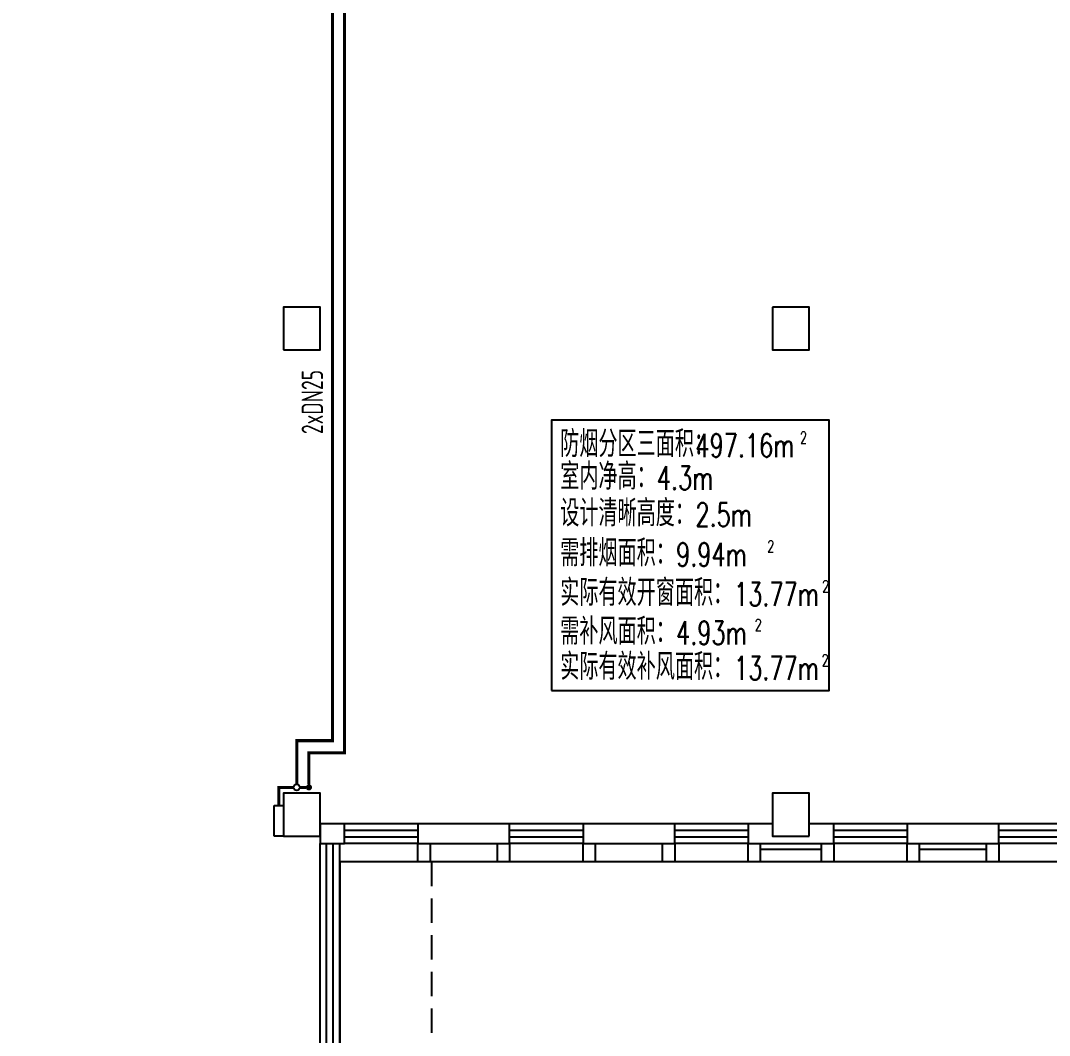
# Model space of a CAD drawing. Extents: x 2297255 to 2381355, y -608375 to -364775.
# Drawn here: x 2344244 to 2361073, y -464104 to -447510 of the extents above; entities that cross this region are included whole.
import ezdxf

# ---------------------------------------------------------------- set-up
doc = ezdxf.new("R2010")
doc.units = 0
doc.header["$LTSCALE"] = 1000
doc.header["$MEASUREMENT"] = 0
doc.linetypes.add('_DASH', pattern=[0.6, 0.4, -0.2])
doc.linetypes.add('DASH', pattern=[0.35, 0.25, -0.1])
for name, color, linetype in [('COLUMN', 9, 'Continuous'), ('CURTWALL', 4, 'Continuous'), ('EQ-采暖分集水器', 7, 'Continuous'), ('PIPE-暖供水', 3, 'Continuous'), ('PIPE-暖回水', 2, 'DASH'), ('TH_TEXT', 7, 'Continuous'), ('VPIPE-暖回水', 2, 'Continuous'), ('WALL', 9, 'Continuous'), ('WINDOW', 4, 'Continuous'), ('排烟计算', 55, 'Continuous')]:
    doc.layers.add(name, color=color, linetype=linetype)
doc.styles.add('_TCH_DIM', font='SIMPLEX', dxfattribs={"bigfont": 'GBCBIG'})
doc.styles.add('TSSD_Rein', font='Tssdeng.shx', dxfattribs={"width": 0.7, "bigfont": 'hztxt.shx'})

# ---------------------------------------------------------------- blocks, each defined once
blk = doc.blocks.new('_FZHK')
blk.add_lwpolyline([(-0.5, -0.5), (0.5, -0.5), (0.5, 0.5), (-0.5, 0.5)], close=True)
blk = doc.blocks.new('$WINLIB2D$00000001')
at = {"color": 0}
for points in [[(-0.5, 0.5), (-0.5, -0.5)], [(-0.5, 0.5), (0.5, 0.5)], [(0.5, -0.5), (0.5, 0.5)], [(0.5, 0.167), (-0.5, 0.167)], [(0.5, -0.167), (-0.5, -0.167)], [(-0.5, -0.5), (0.5, -0.5)]]:
    blk.add_lwpolyline(points, dxfattribs=at)
blk = doc.blocks.new('A$C5D18424C')
at = {"color": 4, "linetype": '_DASH'}
blk.add_lwpolyline([(1820, 2640), (1820, -4760), (-42420, -4760), (-42420, 26530), (-24720, 26530)], dxfattribs=at)
for points in [[(320, 2640), (320, -3260), (-40920, -3260), (-40920, 25030), (-24720, 25030)], [(1800, 2940), (1800, 2640), (1600, 2640), (1600, 2940)], [(3100, 2940), (3100, 2640), (2900, 2640), (2900, 2940)], [(4500, 2940), (4500, 2640), (4300, 2640), (4300, 2940)], [(5800, 2940), (5800, 2640), (5600, 2640), (5600, 2940)], [(7200, 2940), (7200, 2640), (7000, 2640), (7000, 2940)], [(8400, 2940), (8400, 2640), (8200, 2640), (8200, 2940)], [(9800, 2940), (9800, 2640), (9600, 2640), (9600, 2940)], [(11100, 2940), (11100, 2640), (10900, 2640), (10900, 2940)], [(8200, 2840), (7200, 2840)], [(10900, 2840), (9800, 2840)], [(15920, 2640), (320, 2640)]]:
    blk.add_lwpolyline(points)
at = {"layer": 'CURTWALL'}
for p, q in [((0, -2940), (0, 2940)), ((106.7, -3046.6), (106.7, 2940)), ((213.3, -3153.3), (213.3, 2940)), ((320, -3260), (320, 2940))]:
    blk.add_line(p, q, dxfattribs=at)
at = {"layer": 'WALL'}
for p, q in [((400, 3260), (0, 3260)), ((0, 3260), (0, 2940)), ((400, 2940), (400, 3260)), ((3100, 3260), (1600, 3260)), ((1600, 3260), (1600, 2940)), ((3100, 2940), (3100, 3260)), ((5800, 3260), (4300, 3260)), ((4300, 3260), (4300, 2940)), ((5800, 2940), (5800, 3260)), ((7400, 3260), (7000, 3260)), ((7000, 3260), (7000, 2940)), ((8400, 3260), (8000, 3260)), ((8400, 2940), (8400, 3260)), ((11100, 3260), (9600, 3260)), ((9600, 3260), (9600, 2940)), ((11100, 2940), (11100, 3260)), ((0, 2940), (400, 2940)), ((1600, 2940), (3100, 2940)), ((4300, 2940), (5800, 2940)), ((7000, 2940), (7700, 2940)), ((7700, 2940), (8400, 2940)), ((9600, 2940), (11100, 2940))]:
    blk.add_line(p, q, dxfattribs=at)
at = {"layer": 'COLUMN', "xscale": 600, "yscale": 700, "zscale": 700}
blk.add_blockref('_FZHK', (-300, 11360), dxfattribs=at)
at = {"layer": 'COLUMN', "yscale": 600, "zscale": 600}
for p, xscale, rotation in [((7700, 11360), 700, 270), ((-300, 3410), 699.999023350887, 90), ((7700, 3410), 699.999023350887, 90)]:
    blk.add_blockref('_FZHK', p, dxfattribs=dict(at, xscale=xscale, rotation=rotation))
at = {"layer": 'WINDOW', "xscale": 1200, "yscale": -320, "zscale": 1200}
for p, rotation in [((1000, 3100), 180.0003966226818), ((3700, 3100), 180.0003966226818), ((6400, 3100), 180.0003966226818), ((9000, 3100), 180), ((11700, 3100), 180)]:
    blk.add_blockref('$WINLIB2D$00000001', p, dxfattribs=dict(at, rotation=rotation))

msp = doc.modelspace()

# ---------------------------------------------------------------- hatches: boundary and pattern name
at = {"layer": 'PIPE-暖供水', "linetype": 'Continuous'}
for points in [[(2348760.6, -459284.3), (2348735.6, -459284.3), (2348735.6, -459259.3)], [(2348760.6, -459284.3), (2348760.6, -459259.3), (2348735.6, -459259.3)], [(2349343.7, -459284.3), (2349343.7, -459309.3), (2349368.7, -459309.3)], [(2349343.7, -459284.3), (2349368.7, -459284.3), (2349368.7, -459309.3)], [(2348468.7, -460048.3), (2348443.7, -460048.3), (2348443.7, -460023.3)], [(2348468.7, -460048.3), (2348468.7, -460023.3), (2348443.7, -460023.3)]]:
    msp.add_hatch(color=256, dxfattribs=at).paths.add_polyline_path(points)
at = {"layer": 'PIPE-暖回水', "linetype": 'DASH'}
for points in [[(2348960.6, -459484.3), (2348935.6, -459484.3), (2348935.6, -459459.3)], [(2348960.6, -459484.3), (2348960.6, -459459.3), (2348935.6, -459459.3)], [(2349543.7, -459484.3), (2349568.7, -459484.3), (2349568.7, -459509.3)], [(2349543.7, -459484.3), (2349543.7, -459509.3), (2349568.7, -459509.3)]]:
    msp.add_hatch(color=256, dxfattribs=at).paths.add_polyline_path(points)
at = {"layer": 'VPIPE-暖回水', "linetype": 'DASH'}
msp.add_hatch(color=256, dxfattribs=at).paths.add_polyline_path([(2349010.6, -460048.3), (2349009.5, -460037.9), (2349006.2, -460028), (2349001, -460019), (2348994, -460011.2), (2348985.6, -460005), (2348976, -460000.8), (2348965.8, -459998.6), (2348955.3, -459998.6), (2348945.1, -460000.8), (2348935.6, -460005), (2348927.1, -460011.2), (2348920.1, -460019), (2348914.9, -460028), (2348911.7, -460037.9), (2348910.6, -460048.3), (2348911.7, -460058.7), (2348914.9, -460068.7), (2348920.1, -460077.7), (2348927.1, -460085.5), (2348935.6, -460091.6), (2348945.1, -460095.9), (2348955.3, -460098.1), (2348965.8, -460098.1), (2348976, -460095.9), (2348985.6, -460091.6), (2348994, -460085.5), (2349001, -460077.7), (2349006.2, -460068.7), (2349009.5, -460058.7)])

# ---------------------------------------------------------------- linework, layer by layer
at = {"layer": 'EQ-采暖分集水器'}
for p, q in [((2348393.7, -460843.3), (2348393.7, -460343.3)), ((2348393.7, -460343.3), (2348543.7, -460343.3)), ((2348393.7, -460843.3), (2348393.7, -460343.3)), ((2348393.7, -460343.3), (2348543.7, -460343.3)), ((2348543.7, -460343.3), (2348543.7, -460843.3)), ((2348543.7, -460343.3), (2348543.7, -460843.3)), ((2348543.7, -460843.3), (2348393.7, -460843.3)), ((2348543.7, -460843.3), (2348393.7, -460843.3))]:
    msp.add_line(p, q, dxfattribs=at)
at = {"layer": 'PIPE-暖供水', "linetype": 'Continuous', "const_width": 50}
for points in [[(2349343.7, -459284.3), (2349343.7, -446293.3)], [(2348760.6, -459998.3), (2348760.6, -459284.3)], [(2348760.6, -459284.3), (2349343.7, -459284.3)], [(2348468.7, -460343.3), (2348468.7, -460048.3)], [(2348710.6, -460048.3), (2348468.7, -460048.3)], [(2348910.6, -460048.3), (2348810.6, -460048.3)]]:
    msp.add_lwpolyline(points, dxfattribs=at)
at = {"layer": 'PIPE-暖供水', "linetype": 'Continuous'}
msp.add_circle((2348760.6, -460048.3), 50, dxfattribs=at)
at = {"layer": 'PIPE-暖回水', "linetype": 'DASH', "const_width": 50}
for points in [[(2349543.7, -459484.3), (2349543.7, -446043.3)], [(2348960.6, -459998.3), (2348960.6, -459484.3)], [(2348960.6, -459484.3), (2349543.7, -459484.3)]]:
    msp.add_lwpolyline(points, dxfattribs=at)
at = {"layer": '排烟计算'}
msp.add_lwpolyline([(2352928.7, -458461.9), (2357467.9, -458461.9), (2357467.9, -454042.8), (2352928.7, -454042.8)], close=True, dxfattribs=at)

# ---------------------------------------------------------------- block references
msp.add_blockref('A$C5D18424C', (2349143.7, -463903.3))

# ---------------------------------------------------------------- texts
at = {"layer": 'TH_TEXT', "style": 'TSSD_Rein', "width": 0.7}
msp.add_text('2xDN25', height=350, rotation=90, dxfattribs=at).set_placement((2349190.4, -454272.3))
at = {"layer": '排烟计算', "style": '_TCH_DIM'}
for s, p in [('防烟分区三面积：', (2353070.8, -454647.6)), ('室内净高：', (2353070.8, -455180.5)), ('设计清晰高度：', (2353070.8, -455780.5)), ('需排烟面积：', (2353070.8, -456432.2)), ('需补风面积：', (2353070.8, -457713.3))]:
    msp.add_text(s, height=434.04, dxfattribs=at).set_placement(p)
at = {"layer": '排烟计算', "style": '_TCH_DIM', "width": 0.705882}
for s, height, p in [('497.16m', 382.5, (2355282.5, -454647.6)), ('2', 191.2, (2356992.3, -454422.6)), ('4.3m', 382.5, (2354650.5, -455180.5)), ('2.5m', 382.5, (2355282.5, -455780.5)), ('9.94m', 382.5, (2354966.5, -456432.2)), ('2', 191.2, (2356457.3, -456202.5)), ('4.93m', 382.5, (2354966.5, -457713.3)), ('2', 191.2, (2356252.2, -457488.3))]:
    msp.add_text(s, height=height, dxfattribs=at).set_placement(p)
at = {"layer": '排烟计算', "color": 1, "style": '_TCH_DIM'}
for s, p in [('实际有效开窗面积：', (2353070.8, -457080.7)), ('实际有效补风面积：', (2353070.8, -458290.1))]:
    msp.add_text(s, height=434.04, dxfattribs=at).set_placement(p)
at = {"layer": '排烟计算', "color": 1, "style": '_TCH_DIM', "width": 0.705882}
for s, height, p in [('13.77m', 382.5, (2355914.4, -457080.7)), ('2', 191.2, (2357354.4, -456855.7)), ('13.77m', 382.5, (2355914.4, -458290.1)), ('2', 191.2, (2357347.5, -458065.1))]:
    msp.add_text(s, height=height, dxfattribs=at).set_placement(p)

doc.saveas('drawing.dxf')
